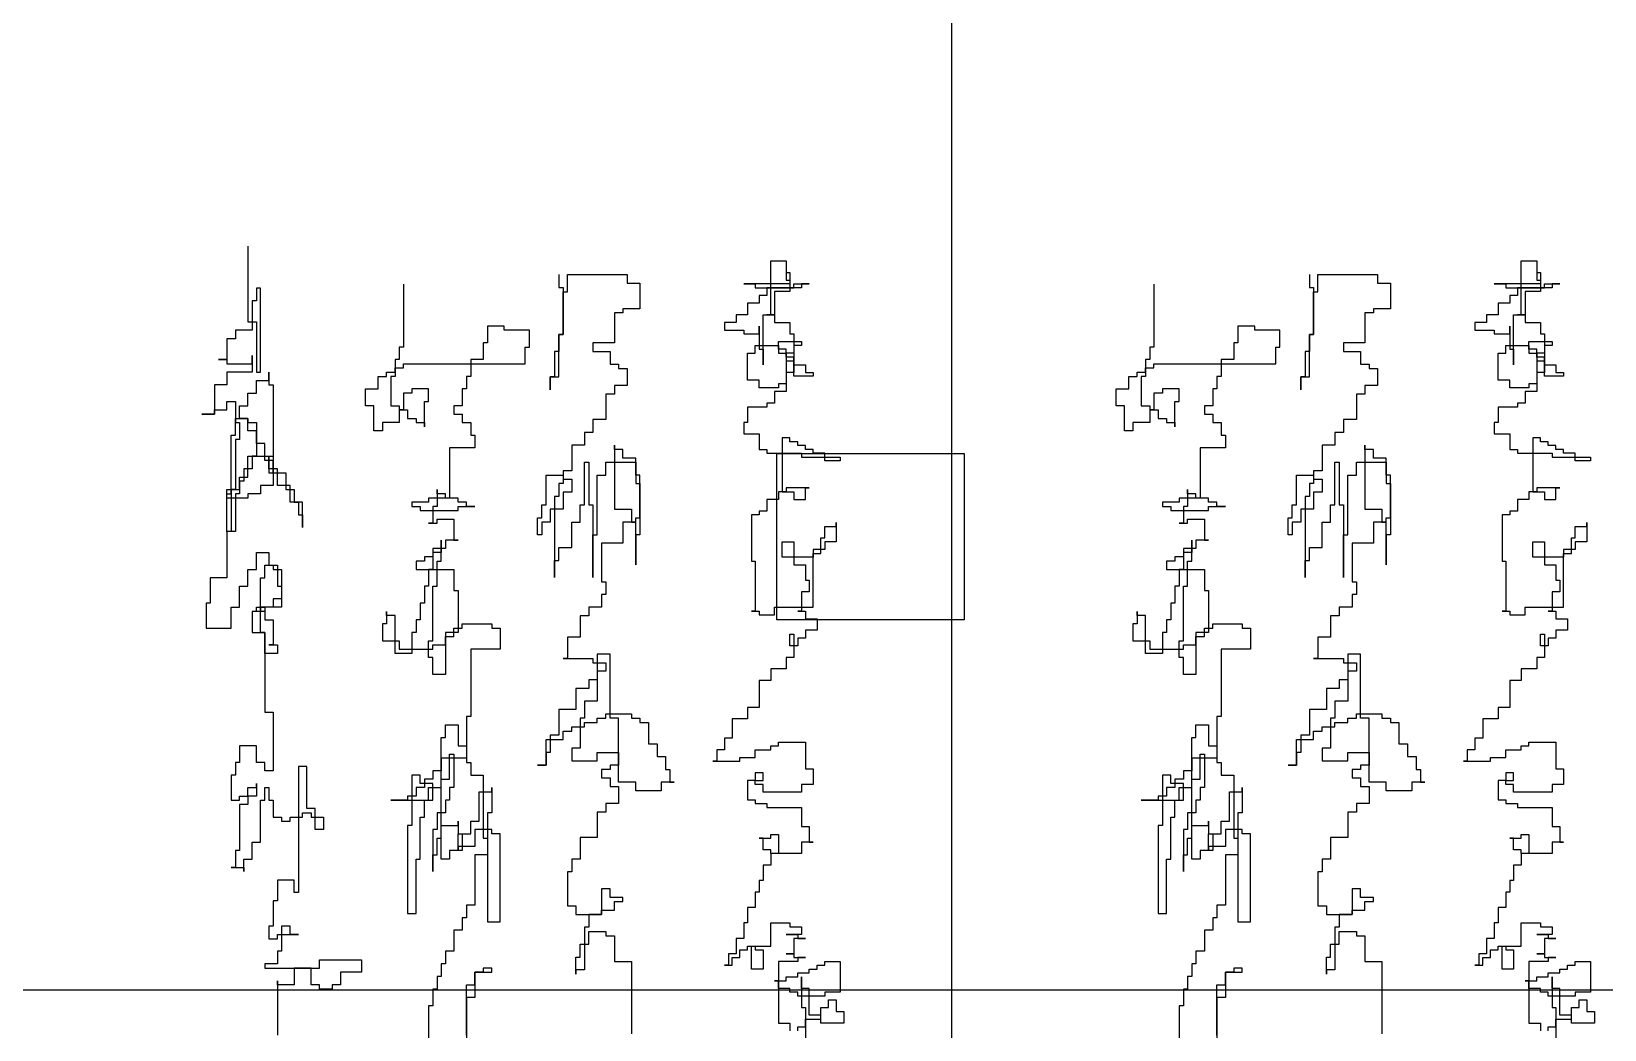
# Model space of a CAD drawing. Extents: x 225307 to 340959, y 27372 to 84205.
# Drawn here: x 312511 to 314152, y 74689 to 75731 of the extents above; entities that cross this region are included whole.
import ezdxf

# ---------------------------------------------------------------- set-up
doc = ezdxf.new("R2010")
doc.units = 0
doc.header["$MEASUREMENT"] = 0
doc.layers.get('0').update_dxf_attribs({"linetype": 'CONTINUOUS'})
doc.layers.add('3', color=7, linetype='CONTINUOUS')
doc.layers.add('PH', color=8, linetype='CONTINUOUS')

msp = doc.modelspace()

# ---------------------------------------------------------------- linework, layer by layer
at = {"color": 251}
for points in [[(312736.5, 75506.7), (312736.5, 75427.9), (312745.3, 75427.9), (312745.3, 75375.3), (312749.7, 75375.3), (312749.7, 75462.9), (312745.3, 75462.9), (312745.3, 75449.8), (312740.9, 75449.8), (312740.9, 75419.1), (312723.4, 75419.1), (312723.4, 75410.3), (312714.6, 75410.3), (312714.6, 75388.4), (312705.8, 75388.4), (312714.6, 75388.4), (312714.6, 75384.1), (312740.9, 75384.1), (312740.9, 75392.8), (312740.9, 75375.3), (312714.6, 75375.3), (312714.6, 75362.2), (312701.5, 75362.2), (312701.5, 75331.5), (312688.3, 75331.5), (312701.5, 75331.5), (312701.5, 75335.9), (312714.6, 75335.9), (312714.6, 75344.6), (312723.4, 75344.6), (312723.4, 75322.7), (312727.8, 75322.7), (312727.8, 75305.2), (312723.4, 75305.2), (312723.4, 75252.7), (312719, 75252.7), (312719, 75208.9), (312714.6, 75208.9), (312714.6, 75248.3), (312719, 75248.3), (312719, 75309.6), (312723.4, 75309.6), (312723.4, 75327.1), (312727.8, 75327.1), (312727.8, 75340.3), (312736.5, 75340.3), (312736.5, 75353.4), (312745.3, 75353.4), (312745.3, 75366.5), (312758.4, 75366.5), (312758.4, 75375.3), (312758.4, 75362.2), (312762.8, 75362.2), (312762.8, 75257), (312749.7, 75257), (312749.7, 75248.3), (312736.5, 75248.3), (312736.5, 75243.9), (312714.6, 75243.9), (312714.6, 75252.7), (312727.8, 75252.7), (312727.8, 75265.8), (312736.5, 75265.8), (312736.5, 75287.7), (312762.8, 75287.7), (312762.8, 75270.2), (312776, 75270.2), (312776, 75252.7), (312784.7, 75252.7), (312784.7, 75239.5), (312789.1, 75239.5), (312789.1, 75226.4), (312793.5, 75226.4), (312793.5, 75213.2), (312793.5, 75239.5), (312780.4, 75239.5), (312780.4, 75257), (312767.2, 75257), (312767.2, 75274.6), (312758.4, 75274.6), (312758.4, 75287.7), (312758.4, 75270.2), (312762.8, 75270.2), (312762.8, 75283.3), (312754.1, 75283.3), (312754.1, 75300.8), (312745.3, 75300.8), (312745.3, 75314), (312736.5, 75314), (312736.5, 75327.1), (312727.8, 75327.1), (312736.5, 75327.1), (312736.5, 75322.7), (312745.3, 75322.7), (312745.3, 75287.7), (312740.9, 75287.7), (312740.9, 75274.6), (312732.1, 75274.6), (312732.1, 75261.4), (312727.8, 75261.4), (312727.8, 75248.3), (312723.4, 75248.3), (312723.4, 75208.9), (312714.6, 75208.9), (312714.6, 75160.7), (312697.1, 75160.7), (312697.1, 75134.4), (312692.7, 75134.4), (312692.7, 75108.1), (312719, 75108.1), (312719, 75130), (312727.8, 75130), (312727.8, 75151.9), (312736.5, 75151.9), (312736.5, 75169.4), (312745.3, 75169.4), (312745.3, 75187), (312758.4, 75187), (312758.4, 75173.8), (312767.2, 75173.8), (312767.2, 75151.9), (312771.6, 75151.9), (312771.6, 75138.8), (312762.8, 75138.8), (312762.8, 75130), (312754.1, 75130), (312754.1, 75125.6), (312745.3, 75125.6), (312745.3, 75130), (312754.1, 75130), (312754.1, 75116.9), (312762.8, 75116.9), (312762.8, 75090.6), (312758.4, 75090.6), (312767.2, 75090.6), (312767.2, 75081.8), (312754.1, 75081.8), (312754.1, 75103.7), (312749.7, 75103.7), (312749.7, 75160.7), (312754.1, 75160.7), (312754.1, 75173.8), (312762.8, 75173.8), (312762.8, 75169.4), (312771.6, 75169.4), (312771.6, 75130), (312749.7, 75130), (312749.7, 75125.6), (312740.9, 75125.6), (312740.9, 75103.7), (312754.1, 75103.7), (312754.1, 75020.5), (312762.8, 75020.5), (312762.8, 74959.2), (312754.1, 74959.2), (312754.1, 74968), (312745.3, 74968), (312745.3, 74985.5), (312727.8, 74985.5), (312727.8, 74968), (312723.4, 74968), (312723.4, 74954.8), (312719, 74954.8), (312719, 74928.5), (312727.8, 74928.5), (312727.8, 74932.9), (312736.5, 74932.9), (312736.5, 74941.7), (312745.3, 74941.7), (312745.3, 74946.1), (312745.3, 74932.9), (312736.5, 74932.9), (312736.5, 74924.2), (312727.8, 74924.2), (312727.8, 74876), (312723.4, 74876), (312723.4, 74858.5), (312719, 74858.5), (312732.1, 74858.5), (312732.1, 74854.1), (312732.1, 74867.2), (312740.9, 74867.2), (312740.9, 74884.7), (312749.7, 74884.7), (312749.7, 74928.5), (312754.1, 74928.5), (312754.1, 74941.7), (312758.4, 74941.7), (312758.4, 74928.5), (312762.8, 74928.5), (312762.8, 74911), (312771.6, 74911), (312771.6, 74906.6), (312780.4, 74906.6), (312780.4, 74911), (312793.5, 74911), (312793.5, 74915.4), (312802.3, 74915.4), (312802.3, 74911), (312815.4, 74911), (312815.4, 74897.9), (312806.7, 74897.9), (312806.7, 74919.8), (312797.9, 74919.8), (312797.9, 74963.6), (312789.1, 74963.6), (312789.1, 74832.2), (312784.7, 74832.2), (312784.7, 74845.3), (312767.2, 74845.3), (312767.2, 74823.4), (312762.8, 74823.4), (312762.8, 74797.1), (312758.4, 74797.1), (312758.4, 74784), (312767.2, 74784), (312767.2, 74788.4), (312789.1, 74788.4), (312780.4, 74788.4), (312780.4, 74797.1), (312771.6, 74797.1), (312771.6, 74770.9), (312767.2, 74770.9), (312767.2, 74757.7), (312754.1, 74757.7), (312754.1, 74753.3), (312811, 74753.3), (312811, 74762.1), (312854.9, 74762.1), (312854.9, 74749), (312833, 74749), (312833, 74735.8), (312824.2, 74735.8), (312824.2, 74731.4), (312811, 74731.4), (312811, 74735.8), (312802.3, 74735.8), (312802.3, 74753.3), (312784.7, 74753.3), (312784.7, 74735.8), (312767.2, 74735.8), (312767.2, 74740.2), (312767.2, 74683.3)], [(313298.1, 75491.6), (313298.1, 75479.5), (313302.1, 75479.5), (313302.1, 75467.5), (313253.9, 75467.5), (313265.9, 75467.5), (313265.9, 75463.5), (313306.1, 75463.5), (313306.1, 75467.5), (313322.2, 75467.5), (313314.2, 75467.5), (313314.2, 75463.5), (313278, 75463.5), (313278, 75455.4), (313269.9, 75455.4), (313269.9, 75447.4), (313257.9, 75447.4), (313257.9, 75435.3), (313245.8, 75435.3), (313245.8, 75427.3), (313233.8, 75427.3), (313233.8, 75419.3), (313253.9, 75419.3), (313253.9, 75415.2), (313269.9, 75415.2), (313269.9, 75423.3), (313269.9, 75399.2), (313274, 75399.2), (313274, 75383.1), (313274, 75435.3), (313282, 75435.3), (313282, 75491.6), (313298.1, 75491.6), (313298.1, 75471.5), (313302.1, 75471.5), (313302.1, 75459.4), (313286, 75459.4), (313286, 75435.3), (313278, 75435.3), (313286, 75435.3), (313286, 75427.3), (313302.1, 75427.3), (313302.1, 75415.2), (313306.1, 75415.2), (313306.1, 75375.1), (313298.1, 75375.1), (313298.1, 75363), (313290.1, 75363), (313290.1, 75359), (313269.9, 75359), (313269.9, 75367), (313257.9, 75367), (313257.9, 75395.2), (313265.9, 75395.2), (313265.9, 75403.2), (313290.1, 75403.2), (313290.1, 75395.2), (313298.1, 75395.2), (313298.1, 75387.1), (313306.1, 75387.1), (313306.1, 75383.1), (313318.2, 75383.1), (313318.2, 75375.1), (313326.2, 75375.1), (313326.2, 75371.1), (313306.1, 75371.1), (313306.1, 75391.1), (313298.1, 75391.1), (313298.1, 75399.2), (313290.1, 75399.2), (313290.1, 75407.2), (313314.2, 75407.2), (313314.2, 75403.2), (313306.1, 75403.2), (313306.1, 75395.2), (313298.1, 75395.2), (313298.1, 75355), (313286, 75355), (313286, 75342.9), (313278, 75342.9), (313278, 75338.9), (313257.9, 75338.9), (313257.9, 75322.8), (313253.9, 75322.8), (313253.9, 75310.8), (313269.9, 75310.8), (313269.9, 75294.7), (313278, 75294.7), (313278, 75290.7), (313314.2, 75290.7), (313314.2, 75286.7), (313354.4, 75286.7), (313354.4, 75282.7), (313338.3, 75282.7), (313338.3, 75290.7), (313326.2, 75290.7), (313326.2, 75294.7), (313318.2, 75294.7), (313318.2, 75298.7), (313310.2, 75298.7), (313310.2, 75302.7), (313302.1, 75302.7), (313302.1, 75306.8), (313294.1, 75306.8), (313294.1, 75250.5), (313306.1, 75250.5), (313306.1, 75242.5), (313318.2, 75242.5), (313318.2, 75254.5), (313322.2, 75254.5), (313298.1, 75254.5), (313298.1, 75250.5), (313290.1, 75250.5), (313290.1, 75242.5), (313278, 75242.5), (313278, 75230.4), (313269.9, 75230.4), (313269.9, 75226.4), (313261.9, 75226.4), (313261.9, 75178.2), (313265.9, 75178.2), (313265.9, 75126), (313261.9, 75126), (313269.9, 75126), (313269.9, 75121.9), (313286, 75121.9), (313286, 75130), (313326.2, 75130), (313326.2, 75186.2), (313334.3, 75186.2), (313334.3, 75202.3), (313338.3, 75202.3), (313338.3, 75214.4), (313350.4, 75214.4), (313350.4, 75218.4), (313350.4, 75198.3), (313338.3, 75198.3), (313338.3, 75190.2), (313326.2, 75190.2), (313326.2, 75182.2), (313294.1, 75182.2), (313294.1, 75198.3), (313306.1, 75198.3), (313306.1, 75174.2), (313318.2, 75174.2), (313318.2, 75158.1), (313322.2, 75158.1), (313322.2, 75146), (313314.2, 75146), (313314.2, 75126), (313310.2, 75126), (313318.2, 75126), (313318.2, 75117.9), (313330.3, 75117.9), (313330.3, 75105.9), (313318.2, 75105.9), (313318.2, 75097.8), (313310.2, 75097.8), (313310.2, 75089.8), (313302.1, 75089.8), (313302.1, 75101.8), (313306.1, 75101.8), (313306.1, 75077.7), (313298.1, 75077.7), (313298.1, 75065.7), (313282, 75065.7), (313282, 75053.6), (313269.9, 75053.6), (313269.9, 75025.5), (313257.9, 75025.5), (313257.9, 75013.5), (313241.8, 75013.5), (313241.8, 74993.4), (313233.8, 74993.4), (313233.8, 74981.3), (313225.7, 74981.3), (313225.7, 74969.3), (313221.7, 74969.3), (313249.8, 74969.3), (313249.8, 74973.3), (313265.9, 74973.3), (313265.9, 74981.3), (313282, 74981.3), (313282, 74985.3), (313290.1, 74985.3), (313290.1, 74989.3), (313318.2, 74989.3), (313318.2, 74961.2), (313326.2, 74961.2), (313326.2, 74945.1), (313314.2, 74945.1), (313314.2, 74937.1), (313274, 74937.1), (313274, 74945.1), (313265.9, 74945.1), (313265.9, 74949.2), (313274, 74949.2), (313274, 74957.2), (313265.9, 74957.2), (313265.9, 74949.2), (313257.9, 74949.2), (313257.9, 74929.1), (313265.9, 74929.1), (313265.9, 74925.1), (313278, 74925.1), (313278, 74921), (313314.2, 74921), (313314.2, 74901), (313322.2, 74901), (313322.2, 74884.9), (313326.2, 74884.9), (313314.2, 74884.9), (313314.2, 74872.8), (313282, 74872.8), (313282, 74876.8), (313274, 74876.8), (313274, 74888.9), (313269.9, 74888.9), (313282, 74888.9), (313282, 74892.9), (313290.1, 74892.9), (313290.1, 74872.8), (313282, 74872.8), (313282, 74860.8), (313274, 74860.8), (313274, 74844.7), (313269.9, 74844.7), (313269.9, 74832.6), (313265.9, 74832.6), (313265.9, 74816.6), (313257.9, 74816.6), (313257.9, 74800.5), (313253.9, 74800.5), (313253.9, 74784.4), (313245.8, 74784.4), (313245.8, 74768.4), (313237.8, 74768.4), (313237.8, 74756.3), (313233.8, 74756.3), (313241.8, 74756.3), (313241.8, 74764.3), (313249.8, 74764.3), (313249.8, 74772.4), (313257.9, 74772.4), (313257.9, 74776.4), (313265.9, 74776.4), (313265.9, 74772.4), (313274, 74772.4), (313274, 74752.3), (313261.9, 74752.3), (313261.9, 74776.4), (313282, 74776.4), (313282, 74800.5), (313302.1, 74800.5), (313302.1, 74796.5), (313314.2, 74796.5), (313314.2, 74788.4), (313298.1, 74788.4), (313310.2, 74788.4), (313310.2, 74784.4), (313318.2, 74784.4), (313306.1, 74784.4), (313306.1, 74768.4), (313298.1, 74768.4), (313306.1, 74768.4), (313306.1, 74764.3), (313318.2, 74764.3), (313310.2, 74764.3), (313310.2, 74760.3), (313290.1, 74760.3), (313290.1, 74740.2), (313286, 74740.2), (313298.1, 74740.2), (313298.1, 74744.3), (313310.2, 74744.3), (313310.2, 74748.3), (313322.2, 74748.3), (313322.2, 74752.3), (313330.3, 74752.3), (313330.3, 74756.3), (313338.3, 74756.3), (313338.3, 74760.3), (313354.4, 74760.3), (313354.4, 74728.2), (313338.3, 74728.2), (313338.3, 74724.2), (313310.2, 74724.2), (313310.2, 74728.2), (313302.1, 74728.2), (313302.1, 74732.2), (313290.1, 74732.2), (313290.1, 74740.2), (313290.1, 74696), (313302.1, 74696), (313302.1, 74688)], [(314081.3, 75491.6), (314081.3, 75479.5), (314085.3, 75479.5), (314085.3, 75467.5), (314037, 75467.5), (314049.1, 75467.5), (314049.1, 75463.5), (314089.3, 75463.5), (314089.3, 75467.5), (314105.4, 75467.5), (314097.3, 75467.5), (314097.3, 75463.5), (314061.2, 75463.5), (314061.2, 75455.4), (314053.1, 75455.4), (314053.1, 75447.4), (314041, 75447.4), (314041, 75435.3), (314029, 75435.3), (314029, 75427.3), (314016.9, 75427.3), (314016.9, 75419.3), (314037, 75419.3), (314037, 75415.2), (314053.1, 75415.2), (314053.1, 75423.3), (314053.1, 75399.2), (314057.1, 75399.2), (314057.1, 75383.1), (314057.1, 75435.3), (314065.2, 75435.3), (314065.2, 75491.6), (314081.3, 75491.6), (314081.3, 75471.5), (314085.3, 75471.5), (314085.3, 75459.4), (314069.2, 75459.4), (314069.2, 75435.3), (314061.2, 75435.3), (314069.2, 75435.3), (314069.2, 75427.3), (314085.3, 75427.3), (314085.3, 75415.2), (314089.3, 75415.2), (314089.3, 75375.1), (314081.3, 75375.1), (314081.3, 75363), (314073.2, 75363), (314073.2, 75359), (314053.1, 75359), (314053.1, 75367), (314041, 75367), (314041, 75395.2), (314049.1, 75395.2), (314049.1, 75403.2), (314073.2, 75403.2), (314073.2, 75395.2), (314081.3, 75395.2), (314081.3, 75387.1), (314089.3, 75387.1), (314089.3, 75383.1), (314101.4, 75383.1), (314101.4, 75375.1), (314109.4, 75375.1), (314109.4, 75371.1), (314089.3, 75371.1), (314089.3, 75391.1), (314081.3, 75391.1), (314081.3, 75399.2), (314073.2, 75399.2), (314073.2, 75407.2), (314097.3, 75407.2), (314097.3, 75403.2), (314089.3, 75403.2), (314089.3, 75395.2), (314081.3, 75395.2), (314081.3, 75355), (314069.2, 75355), (314069.2, 75342.9), (314061.2, 75342.9), (314061.2, 75338.9), (314041, 75338.9), (314041, 75322.8), (314037, 75322.8), (314037, 75310.8), (314053.1, 75310.8), (314053.1, 75294.7), (314061.2, 75294.7), (314061.2, 75290.7), (314097.3, 75290.7), (314097.3, 75286.7), (314137.6, 75286.7), (314137.6, 75282.7), (314121.5, 75282.7), (314121.5, 75290.7), (314109.4, 75290.7), (314109.4, 75294.7), (314101.4, 75294.7), (314101.4, 75298.7), (314093.3, 75298.7), (314093.3, 75302.7), (314085.3, 75302.7), (314085.3, 75306.8), (314077.2, 75306.8), (314077.2, 75250.5), (314089.3, 75250.5), (314089.3, 75242.5), (314101.4, 75242.5), (314101.4, 75254.5), (314105.4, 75254.5), (314081.3, 75254.5), (314081.3, 75250.5), (314073.2, 75250.5), (314073.2, 75242.5), (314061.2, 75242.5), (314061.2, 75230.4), (314053.1, 75230.4), (314053.1, 75226.4), (314045.1, 75226.4), (314045.1, 75178.2), (314049.1, 75178.2), (314049.1, 75126), (314045.1, 75126), (314053.1, 75126), (314053.1, 75121.9), (314069.2, 75121.9), (314069.2, 75130), (314109.4, 75130), (314109.4, 75186.2), (314117.5, 75186.2), (314117.5, 75202.3), (314121.5, 75202.3), (314121.5, 75214.4), (314133.5, 75214.4), (314133.5, 75218.4), (314133.5, 75198.3), (314121.5, 75198.3), (314121.5, 75190.2), (314109.4, 75190.2), (314109.4, 75182.2), (314077.2, 75182.2), (314077.2, 75198.3), (314089.3, 75198.3), (314089.3, 75174.2), (314101.4, 75174.2), (314101.4, 75158.1), (314105.4, 75158.1), (314105.4, 75146), (314097.3, 75146), (314097.3, 75126), (314093.3, 75126), (314101.4, 75126), (314101.4, 75117.9), (314113.4, 75117.9), (314113.4, 75105.9), (314101.4, 75105.9), (314101.4, 75097.8), (314093.3, 75097.8), (314093.3, 75089.8), (314085.3, 75089.8), (314085.3, 75101.8), (314089.3, 75101.8), (314089.3, 75077.7), (314081.3, 75077.7), (314081.3, 75065.7), (314065.2, 75065.7), (314065.2, 75053.6), (314053.1, 75053.6), (314053.1, 75025.5), (314041, 75025.5), (314041, 75013.5), (314025, 75013.5), (314025, 74993.4), (314016.9, 74993.4), (314016.9, 74981.3), (314008.9, 74981.3), (314008.9, 74969.3), (314004.9, 74969.3), (314033, 74969.3), (314033, 74973.3), (314049.1, 74973.3), (314049.1, 74981.3), (314065.2, 74981.3), (314065.2, 74985.3), (314073.2, 74985.3), (314073.2, 74989.3), (314101.4, 74989.3), (314101.4, 74961.2), (314109.4, 74961.2), (314109.4, 74945.1), (314097.3, 74945.1), (314097.3, 74937.1), (314057.1, 74937.1), (314057.1, 74945.1), (314049.1, 74945.1), (314049.1, 74949.2), (314057.1, 74949.2), (314057.1, 74957.2), (314049.1, 74957.2), (314049.1, 74949.2), (314041, 74949.2), (314041, 74929.1), (314049.1, 74929.1), (314049.1, 74925.1), (314061.2, 74925.1), (314061.2, 74921), (314097.3, 74921), (314097.3, 74901), (314105.4, 74901), (314105.4, 74884.9), (314109.4, 74884.9), (314097.3, 74884.9), (314097.3, 74872.8), (314065.2, 74872.8), (314065.2, 74876.8), (314057.1, 74876.8), (314057.1, 74888.9), (314053.1, 74888.9), (314065.2, 74888.9), (314065.2, 74892.9), (314073.2, 74892.9), (314073.2, 74872.8), (314065.2, 74872.8), (314065.2, 74860.8), (314057.1, 74860.8), (314057.1, 74844.7), (314053.1, 74844.7), (314053.1, 74832.6), (314049.1, 74832.6), (314049.1, 74816.6), (314041, 74816.6), (314041, 74800.5), (314037, 74800.5), (314037, 74784.4), (314029, 74784.4), (314029, 74768.4), (314020.9, 74768.4), (314020.9, 74756.3), (314016.9, 74756.3), (314025, 74756.3), (314025, 74764.3), (314033, 74764.3), (314033, 74772.4), (314041, 74772.4), (314041, 74776.4), (314049.1, 74776.4), (314049.1, 74772.4), (314057.1, 74772.4), (314057.1, 74752.3), (314045.1, 74752.3), (314045.1, 74776.4), (314065.2, 74776.4), (314065.2, 74800.5), (314085.3, 74800.5), (314085.3, 74796.5), (314097.3, 74796.5), (314097.3, 74788.4), (314081.3, 74788.4), (314093.3, 74788.4), (314093.3, 74784.4), (314101.4, 74784.4), (314089.3, 74784.4), (314089.3, 74768.4), (314081.3, 74768.4), (314089.3, 74768.4), (314089.3, 74764.3), (314101.4, 74764.3), (314093.3, 74764.3), (314093.3, 74760.3), (314073.2, 74760.3), (314073.2, 74740.2), (314069.2, 74740.2), (314081.3, 74740.2), (314081.3, 74744.3), (314093.3, 74744.3), (314093.3, 74748.3), (314105.4, 74748.3), (314105.4, 74752.3), (314113.4, 74752.3), (314113.4, 74756.3), (314121.5, 74756.3), (314121.5, 74760.3), (314137.6, 74760.3), (314137.6, 74728.2), (314121.5, 74728.2), (314121.5, 74724.2), (314093.3, 74724.2), (314093.3, 74728.2), (314085.3, 74728.2), (314085.3, 74732.2), (314073.2, 74732.2), (314073.2, 74740.2), (314073.2, 74696), (314085.3, 74696), (314085.3, 74688)], [(312898.7, 75467.3), (312898.7, 75401.6), (312894.3, 75401.6), (312894.3, 75388.4), (312890, 75388.4), (312890, 75370.9), (312885.6, 75370.9), (312885.6, 75340.3), (312894.3, 75340.3), (312894.3, 75335.9), (312903.1, 75335.9), (312903.1, 75327.1), (312911.9, 75327.1), (312911.9, 75322.7), (312920.6, 75322.7), (312920.6, 75318.4), (312920.6, 75344.6), (312925, 75344.6), (312925, 75357.8), (312907.5, 75357.8), (312907.5, 75353.4), (312898.7, 75353.4), (312898.7, 75335.9), (312894.3, 75335.9), (312894.3, 75322.7), (312876.8, 75322.7), (312876.8, 75314), (312868, 75314), (312868, 75340.3), (312859.3, 75340.3), (312859.3, 75357.8), (312872.4, 75357.8), (312872.4, 75370.9), (312881.2, 75370.9), (312881.2, 75375.3), (312890, 75375.3), (312890, 75379.7), (312898.7, 75379.7), (312898.7, 75384.1), (313025.9, 75384.1), (313025.9, 75401.6), (313030.2, 75401.6), (313030.2, 75419.1), (313003.9, 75419.1), (313003.9, 75423.5), (312986.4, 75423.5), (312986.4, 75406), (312982, 75406), (312982, 75388.4), (312968.9, 75388.4), (312968.9, 75370.9), (312964.5, 75370.9), (312964.5, 75357.8), (312960.1, 75357.8), (312960.1, 75340.3), (312951.3, 75340.3), (312951.3, 75331.5), (312960.1, 75331.5), (312960.1, 75322.7), (312968.9, 75322.7), (312968.9, 75309.6), (312973.2, 75309.6), (312973.2, 75296.5), (312946.9, 75296.5), (312946.9, 75243.9), (312925, 75243.9), (312925, 75239.5), (312907.5, 75239.5), (312907.5, 75235.1), (312916.3, 75235.1), (312916.3, 75230.8), (312955.7, 75230.8), (312955.7, 75235.1), (312973.2, 75235.1), (312964.5, 75235.1), (312964.5, 75239.5), (312955.7, 75239.5), (312955.7, 75243.9), (312942.6, 75243.9), (312942.6, 75248.3), (312933.8, 75248.3), (312933.8, 75252.7), (312933.8, 75235.1), (312929.4, 75235.1), (312929.4, 75217.6), (312925, 75217.6), (312933.8, 75217.6), (312933.8, 75222), (312951.3, 75222), (312951.3, 75200.1), (312955.7, 75200.1), (312942.6, 75200.1), (312942.6, 75191.3), (312929.4, 75191.3), (312929.4, 75182.6), (312920.6, 75182.6), (312920.6, 75178.2), (312911.9, 75178.2), (312911.9, 75169.4), (312951.3, 75169.4), (312951.3, 75147.5), (312955.7, 75147.5), (312955.7, 75103.7), (312942.6, 75103.7), (312942.6, 75059.9), (312929.4, 75059.9), (312929.4, 75077.5), (312925, 75077.5), (312925, 75095), (312929.4, 75095), (312929.4, 75151.9), (312933.8, 75151.9), (312933.8, 75178.2), (312938.2, 75178.2), (312938.2, 75200.1), (312938.2, 75187), (312929.4, 75187), (312929.4, 75169.4), (312925, 75169.4), (312925, 75151.9), (312920.6, 75151.9), (312920.6, 75134.4), (312916.3, 75134.4), (312916.3, 75116.9), (312911.9, 75116.9), (312911.9, 75103.7), (312907.5, 75103.7), (312907.5, 75081.8), (312890, 75081.8), (312890, 75121.3), (312881.2, 75121.3), (312881.2, 75125.6), (312881.2, 75112.5), (312876.8, 75112.5), (312876.8, 75095), (312894.3, 75095), (312894.3, 75086.2), (312929.4, 75086.2), (312929.4, 75090.6), (312942.6, 75090.6), (312942.6, 75099.4), (312951.3, 75099.4), (312951.3, 75108.1), (312960.1, 75108.1), (312960.1, 75112.5), (312990.8, 75112.5), (312990.8, 75108.1), (312999.6, 75108.1), (312999.6, 75086.2), (312968.9, 75086.2), (312968.9, 75016.1), (312964.5, 75016.1), (312964.5, 74972.3), (312938.2, 74972.3), (312938.2, 74959.2), (312929.4, 74959.2), (312929.4, 74950.4), (312920.6, 74950.4), (312920.6, 74941.7), (312911.9, 74941.7), (312911.9, 74932.9), (312903.1, 74932.9), (312903.1, 74928.5), (312885.6, 74928.5), (312929.4, 74928.5), (312929.4, 74946.1), (312916.3, 74946.1), (312916.3, 74954.8), (312907.5, 74954.8), (312907.5, 74902.3), (312903.1, 74902.3), (312903.1, 74810.3), (312911.9, 74810.3), (312911.9, 74867.2), (312916.3, 74867.2), (312916.3, 74911), (312920.6, 74911), (312920.6, 74928.5), (312925, 74928.5), (312925, 74941.7), (312938.2, 74941.7), (312938.2, 74950.4), (312946.9, 74950.4), (312946.9, 74976.7), (312951.3, 74976.7), (312951.3, 74941.7), (312946.9, 74941.7), (312946.9, 74928.5), (312942.6, 74928.5), (312942.6, 74915.4), (312933.8, 74915.4), (312933.8, 74897.9), (312929.4, 74897.9), (312929.4, 74854.1), (312929.4, 74871.6), (312933.8, 74871.6), (312933.8, 74889.1), (312938.2, 74889.1), (312938.2, 74902.3), (312955.7, 74902.3), (312955.7, 74906.6), (312955.7, 74893.5), (312960.1, 74893.5), (312960.1, 74876), (312946.9, 74876), (312946.9, 74867.2), (312938.2, 74867.2), (312938.2, 74994.2), (312942.6, 74994.2), (312942.6, 75007.4), (312955.7, 75007.4), (312955.7, 74985.5), (312964.5, 74985.5), (312964.5, 74968), (312968.9, 74968), (312968.9, 74954.8), (312982, 74954.8), (312982, 74889.1), (312986.4, 74889.1), (312986.4, 74801.5), (312999.6, 74801.5), (312999.6, 74893.5), (312990.8, 74893.5), (312990.8, 74897.9), (312973.2, 74897.9), (312973.2, 74880.4), (312955.7, 74880.4), (312955.7, 74876), (312955.7, 74893.5), (312968.9, 74893.5), (312968.9, 74906.6), (312977.6, 74906.6), (312977.6, 74937.3), (312990.8, 74937.3), (312990.8, 74941.7), (312990.8, 74915.4), (312986.4, 74915.4), (312986.4, 74871.6), (312973.2, 74871.6), (312973.2, 74819), (312964.5, 74819), (312964.5, 74805.9), (312960.1, 74805.9), (312960.1, 74792.8), (312951.3, 74792.8), (312951.3, 74770.9), (312942.6, 74770.9), (312942.6, 74757.7), (312938.2, 74757.7), (312938.2, 74744.6), (312933.8, 74744.6), (312933.8, 74731.4), (312929.4, 74731.4), (312929.4, 74713.9), (312925, 74713.9), (312925, 74661.4)], [(313060.9, 75477.1), (313060.9, 75463.8), (313065.3, 75463.8), (313065.3, 75414.8), (313060.9, 75414.8), (313060.9, 75397), (313056.4, 75397), (313056.4, 75370.3), (313052, 75370.3), (313052, 75356.9), (313052, 75370.3), (313060.9, 75370.3), (313060.9, 75414.8), (313065.3, 75414.8), (313065.3, 75459.3), (313069.8, 75459.3), (313069.8, 75477.1), (313132.2, 75477.1), (313132.2, 75468.2), (313145.5, 75468.2), (313145.5, 75441.5), (313127.7, 75441.5), (313127.7, 75437.1), (313118.8, 75437.1), (313118.8, 75405.9), (313096.5, 75405.9), (313096.5, 75397), (313114.4, 75397), (313114.4, 75383.7), (313123.3, 75383.7), (313123.3, 75379.2), (313132.2, 75379.2), (313132.2, 75361.4), (313118.8, 75361.4), (313118.8, 75352.5), (313109.9, 75352.5), (313109.9, 75325.8), (313096.5, 75325.8), (313096.5, 75312.4), (313087.6, 75312.4), (313087.6, 75299.1), (313074.3, 75299.1), (313074.3, 75272.4), (313065.3, 75272.4), (313065.3, 75259), (313060.9, 75259), (313060.9, 75245.6), (313056.4, 75245.6), (313056.4, 75232.3), (313052, 75232.3), (313052, 75218.9), (313043.1, 75218.9), (313043.1, 75205.6), (313038.6, 75205.6), (313038.6, 75223.4), (313043.1, 75223.4), (313043.1, 75236.7), (313047.5, 75236.7), (313047.5, 75267.9), (313065.3, 75267.9), (313065.3, 75263.5), (313074.3, 75263.5), (313074.3, 75250.1), (313065.3, 75250.1), (313065.3, 75232.3), (313056.4, 75232.3), (313056.4, 75161.1), (313056.4, 75178.9), (313060.9, 75178.9), (313060.9, 75192.2), (313074.3, 75192.2), (313074.3, 75218.9), (313083.2, 75218.9), (313083.2, 75236.7), (313087.6, 75236.7), (313087.6, 75281.3), (313092.1, 75281.3), (313092.1, 75236.7), (313096.5, 75236.7), (313096.5, 75161.1), (313096.5, 75205.6), (313101, 75205.6), (313101, 75267.9), (313109.9, 75267.9), (313109.9, 75281.3), (313141.1, 75281.3), (313141.1, 75259), (313145.5, 75259), (313145.5, 75205.6), (313141.1, 75205.6), (313141.1, 75174.4), (313141.1, 75223.4), (313145.5, 75223.4), (313145.5, 75267.9), (313141.1, 75267.9), (313141.1, 75285.7), (313127.7, 75285.7), (313127.7, 75294.6), (313118.8, 75294.6), (313118.8, 75299.1), (313118.8, 75232.3), (313136.6, 75232.3), (313136.6, 75218.9), (313141.1, 75218.9), (313127.7, 75218.9), (313127.7, 75196.7), (313105.4, 75196.7), (313105.4, 75156.6), (313109.9, 75156.6), (313109.9, 75143.3), (313105.4, 75143.3), (313105.4, 75129.9), (313092.1, 75129.9), (313092.1, 75121), (313083.2, 75121), (313083.2, 75098.7), (313069.8, 75098.7), (313069.8, 75076.5), (313065.3, 75076.5), (313096.5, 75076.5), (313096.5, 75072), (313109.9, 75072), (313109.9, 75063.1), (313101, 75063.1), (313101, 75054.2), (313092.1, 75054.2), (313092.1, 75045.3), (313078.7, 75045.3), (313078.7, 75023.1), (313060.9, 75023.1), (313060.9, 74996.3), (313052, 74996.3), (313052, 74978.5), (313047.5, 74978.5), (313047.5, 74965.2), (313038.6, 74965.2), (313047.5, 74965.2), (313047.5, 74991.9), (313065.3, 74991.9), (313065.3, 75000.8), (313074.3, 75000.8), (313074.3, 75005.3), (313087.6, 75005.3), (313087.6, 75009.7), (313101, 75009.7), (313101, 75014.2), (313109.9, 75014.2), (313109.9, 75018.6), (313136.6, 75018.6), (313136.6, 75014.2), (313145.5, 75014.2), (313145.5, 75009.7), (313154.5, 75009.7), (313154.5, 74987.4), (313163.4, 74987.4), (313163.4, 74974.1), (313172.3, 74974.1), (313172.3, 74960.7), (313176.7, 74960.7), (313176.7, 74947.4), (313181.2, 74947.4), (313167.8, 74947.4), (313167.8, 74938.5), (313141.1, 74938.5), (313141.1, 74947.4), (313123.3, 74947.4), (313123.3, 75014.2), (313114.4, 75014.2), (313114.4, 75080.9), (313101, 75080.9), (313101, 75032), (313087.6, 75032), (313087.6, 75014.2), (313083.2, 75014.2), (313083.2, 74983), (313074.3, 74983), (313074.3, 74969.6), (313101, 74969.6), (313101, 74978.5), (313123.3, 74978.5), (313123.3, 74965.2), (313114.4, 74965.2), (313114.4, 74960.7), (313105.4, 74960.7), (313105.4, 74951.8), (313114.4, 74951.8), (313114.4, 74942.9), (313123.3, 74942.9), (313123.3, 74925.1), (313109.9, 74925.1), (313109.9, 74916.2), (313101, 74916.2), (313101, 74889.5), (313083.2, 74889.5), (313083.2, 74867.2), (313074.3, 74867.2), (313074.3, 74853.9), (313069.8, 74853.9), (313069.8, 74818.3), (313078.7, 74818.3), (313078.7, 74809.4), (313105.4, 74809.4), (313105.4, 74813.8), (313118.8, 74813.8), (313118.8, 74822.7), (313127.7, 74822.7), (313127.7, 74827.2), (313114.4, 74827.2), (313114.4, 74836.1), (313105.4, 74836.1), (313105.4, 74809.4), (313092.1, 74809.4), (313092.1, 74796), (313087.6, 74796), (313087.6, 74751.5), (313078.7, 74751.5), (313078.7, 74747), (313078.7, 74764.9), (313083.2, 74764.9), (313083.2, 74778.2), (313092.1, 74778.2), (313092.1, 74791.6), (313109.9, 74791.6), (313109.9, 74787.1), (313118.8, 74787.1), (313118.8, 74760.4), (313136.6, 74760.4), (313136.6, 74684.7)], [(313681.9, 75467.3), (313681.9, 75401.6), (313677.5, 75401.6), (313677.5, 75388.4), (313673.1, 75388.4), (313673.1, 75370.9), (313668.7, 75370.9), (313668.7, 75340.3), (313677.5, 75340.3), (313677.5, 75335.9), (313686.3, 75335.9), (313686.3, 75327.1), (313695, 75327.1), (313695, 75322.7), (313703.8, 75322.7), (313703.8, 75318.4), (313703.8, 75344.6), (313708.2, 75344.6), (313708.2, 75357.8), (313690.7, 75357.8), (313690.7, 75353.4), (313681.9, 75353.4), (313681.9, 75335.9), (313677.5, 75335.9), (313677.5, 75322.7), (313660, 75322.7), (313660, 75314), (313651.2, 75314), (313651.2, 75340.3), (313642.4, 75340.3), (313642.4, 75357.8), (313655.6, 75357.8), (313655.6, 75370.9), (313664.4, 75370.9), (313664.4, 75375.3), (313673.1, 75375.3), (313673.1, 75379.7), (313681.9, 75379.7), (313681.9, 75384.1), (313809, 75384.1), (313809, 75401.6), (313813.4, 75401.6), (313813.4, 75419.1), (313787.1, 75419.1), (313787.1, 75423.5), (313769.6, 75423.5), (313769.6, 75406), (313765.2, 75406), (313765.2, 75388.4), (313752, 75388.4), (313752, 75370.9), (313747.6, 75370.9), (313747.6, 75357.8), (313743.3, 75357.8), (313743.3, 75340.3), (313734.5, 75340.3), (313734.5, 75331.5), (313743.3, 75331.5), (313743.3, 75322.7), (313752, 75322.7), (313752, 75309.6), (313756.4, 75309.6), (313756.4, 75296.5), (313730.1, 75296.5), (313730.1, 75243.9), (313708.2, 75243.9), (313708.2, 75239.5), (313690.7, 75239.5), (313690.7, 75235.1), (313699.4, 75235.1), (313699.4, 75230.8), (313738.9, 75230.8), (313738.9, 75235.1), (313756.4, 75235.1), (313747.6, 75235.1), (313747.6, 75239.5), (313738.9, 75239.5), (313738.9, 75243.9), (313725.7, 75243.9), (313725.7, 75248.3), (313717, 75248.3), (313717, 75252.7), (313717, 75235.1), (313712.6, 75235.1), (313712.6, 75217.6), (313708.2, 75217.6), (313717, 75217.6), (313717, 75222), (313734.5, 75222), (313734.5, 75200.1), (313738.9, 75200.1), (313725.7, 75200.1), (313725.7, 75191.3), (313712.6, 75191.3), (313712.6, 75182.6), (313703.8, 75182.6), (313703.8, 75178.2), (313695, 75178.2), (313695, 75169.4), (313734.5, 75169.4), (313734.5, 75147.5), (313738.9, 75147.5), (313738.9, 75103.7), (313725.7, 75103.7), (313725.7, 75059.9), (313712.6, 75059.9), (313712.6, 75077.5), (313708.2, 75077.5), (313708.2, 75095), (313712.6, 75095), (313712.6, 75151.9), (313717, 75151.9), (313717, 75178.2), (313721.3, 75178.2), (313721.3, 75200.1), (313721.3, 75187), (313712.6, 75187), (313712.6, 75169.4), (313708.2, 75169.4), (313708.2, 75151.9), (313703.8, 75151.9), (313703.8, 75134.4), (313699.4, 75134.4), (313699.4, 75116.9), (313695, 75116.9), (313695, 75103.7), (313690.7, 75103.7), (313690.7, 75081.8), (313673.1, 75081.8), (313673.1, 75121.3), (313664.4, 75121.3), (313664.4, 75125.6), (313664.4, 75112.5), (313660, 75112.5), (313660, 75095), (313677.5, 75095), (313677.5, 75086.2), (313712.6, 75086.2), (313712.6, 75090.6), (313725.7, 75090.6), (313725.7, 75099.4), (313734.5, 75099.4), (313734.5, 75108.1), (313743.3, 75108.1), (313743.3, 75112.5), (313773.9, 75112.5), (313773.9, 75108.1), (313782.7, 75108.1), (313782.7, 75086.2), (313752, 75086.2), (313752, 75016.1), (313747.6, 75016.1), (313747.6, 74972.3), (313721.3, 74972.3), (313721.3, 74959.2), (313712.6, 74959.2), (313712.6, 74950.4), (313703.8, 74950.4), (313703.8, 74941.7), (313695, 74941.7), (313695, 74932.9), (313686.3, 74932.9), (313686.3, 74928.5), (313668.7, 74928.5), (313712.6, 74928.5), (313712.6, 74946.1), (313699.4, 74946.1), (313699.4, 74954.8), (313690.7, 74954.8), (313690.7, 74902.3), (313686.3, 74902.3), (313686.3, 74810.3), (313695, 74810.3), (313695, 74867.2), (313699.4, 74867.2), (313699.4, 74911), (313703.8, 74911), (313703.8, 74928.5), (313708.2, 74928.5), (313708.2, 74941.7), (313721.3, 74941.7), (313721.3, 74950.4), (313730.1, 74950.4), (313730.1, 74976.7), (313734.5, 74976.7), (313734.5, 74941.7), (313730.1, 74941.7), (313730.1, 74928.5), (313725.7, 74928.5), (313725.7, 74915.4), (313717, 74915.4), (313717, 74897.9), (313712.6, 74897.9), (313712.6, 74854.1), (313712.6, 74871.6), (313717, 74871.6), (313717, 74889.1), (313721.3, 74889.1), (313721.3, 74902.3), (313738.9, 74902.3), (313738.9, 74906.6), (313738.9, 74893.5), (313743.3, 74893.5), (313743.3, 74876), (313730.1, 74876), (313730.1, 74867.2), (313721.3, 74867.2), (313721.3, 74994.2), (313725.7, 74994.2), (313725.7, 75007.4), (313738.9, 75007.4), (313738.9, 74985.5), (313747.6, 74985.5), (313747.6, 74968), (313752, 74968), (313752, 74954.8), (313765.2, 74954.8), (313765.2, 74889.1), (313769.6, 74889.1), (313769.6, 74801.5), (313782.7, 74801.5), (313782.7, 74893.5), (313773.9, 74893.5), (313773.9, 74897.9), (313756.4, 74897.9), (313756.4, 74880.4), (313738.9, 74880.4), (313738.9, 74876), (313738.9, 74893.5), (313752, 74893.5), (313752, 74906.6), (313760.8, 74906.6), (313760.8, 74937.3), (313773.9, 74937.3), (313773.9, 74941.7), (313773.9, 74915.4), (313769.6, 74915.4), (313769.6, 74871.6), (313756.4, 74871.6), (313756.4, 74819), (313747.6, 74819), (313747.6, 74805.9), (313743.3, 74805.9), (313743.3, 74792.8), (313734.5, 74792.8), (313734.5, 74770.9), (313725.7, 74770.9), (313725.7, 74757.7), (313721.3, 74757.7), (313721.3, 74744.6), (313717, 74744.6), (313717, 74731.4), (313712.6, 74731.4), (313712.6, 74713.9), (313708.2, 74713.9), (313708.2, 74661.4)], [(313844.1, 75477.1), (313844.1, 75463.8), (313848.5, 75463.8), (313848.5, 75414.8), (313844.1, 75414.8), (313844.1, 75397), (313839.6, 75397), (313839.6, 75370.3), (313835.1, 75370.3), (313835.1, 75356.9), (313835.1, 75370.3), (313844.1, 75370.3), (313844.1, 75414.8), (313848.5, 75414.8), (313848.5, 75459.3), (313853, 75459.3), (313853, 75477.1), (313915.3, 75477.1), (313915.3, 75468.2), (313928.7, 75468.2), (313928.7, 75441.5), (313910.9, 75441.5), (313910.9, 75437.1), (313902, 75437.1), (313902, 75405.9), (313879.7, 75405.9), (313879.7, 75397), (313897.5, 75397), (313897.5, 75383.7), (313906.4, 75383.7), (313906.4, 75379.2), (313915.3, 75379.2), (313915.3, 75361.4), (313902, 75361.4), (313902, 75352.5), (313893.1, 75352.5), (313893.1, 75325.8), (313879.7, 75325.8), (313879.7, 75312.4), (313870.8, 75312.4), (313870.8, 75299.1), (313857.4, 75299.1), (313857.4, 75272.4), (313848.5, 75272.4), (313848.5, 75259), (313844.1, 75259), (313844.1, 75245.6), (313839.6, 75245.6), (313839.6, 75232.3), (313835.1, 75232.3), (313835.1, 75218.9), (313826.2, 75218.9), (313826.2, 75205.6), (313821.8, 75205.6), (313821.8, 75223.4), (313826.2, 75223.4), (313826.2, 75236.7), (313830.7, 75236.7), (313830.7, 75267.9), (313848.5, 75267.9), (313848.5, 75263.5), (313857.4, 75263.5), (313857.4, 75250.1), (313848.5, 75250.1), (313848.5, 75232.3), (313839.6, 75232.3), (313839.6, 75161.1), (313839.6, 75178.9), (313844.1, 75178.9), (313844.1, 75192.2), (313857.4, 75192.2), (313857.4, 75218.9), (313866.3, 75218.9), (313866.3, 75236.7), (313870.8, 75236.7), (313870.8, 75281.3), (313875.2, 75281.3), (313875.2, 75236.7), (313879.7, 75236.7), (313879.7, 75161.1), (313879.7, 75205.6), (313884.2, 75205.6), (313884.2, 75267.9), (313893.1, 75267.9), (313893.1, 75281.3), (313924.3, 75281.3), (313924.3, 75259), (313928.7, 75259), (313928.7, 75205.6), (313924.3, 75205.6), (313924.3, 75174.4), (313924.3, 75223.4), (313928.7, 75223.4), (313928.7, 75267.9), (313924.3, 75267.9), (313924.3, 75285.7), (313910.9, 75285.7), (313910.9, 75294.6), (313902, 75294.6), (313902, 75299.1), (313902, 75232.3), (313919.8, 75232.3), (313919.8, 75218.9), (313924.3, 75218.9), (313910.9, 75218.9), (313910.9, 75196.7), (313888.6, 75196.7), (313888.6, 75156.6), (313893.1, 75156.6), (313893.1, 75143.3), (313888.6, 75143.3), (313888.6, 75129.9), (313875.2, 75129.9), (313875.2, 75121), (313866.3, 75121), (313866.3, 75098.7), (313853, 75098.7), (313853, 75076.5), (313848.5, 75076.5), (313879.7, 75076.5), (313879.7, 75072), (313893.1, 75072), (313893.1, 75063.1), (313884.2, 75063.1), (313884.2, 75054.2), (313875.2, 75054.2), (313875.2, 75045.3), (313861.9, 75045.3), (313861.9, 75023.1), (313844.1, 75023.1), (313844.1, 74996.3), (313835.1, 74996.3), (313835.1, 74978.5), (313830.7, 74978.5), (313830.7, 74965.2), (313821.8, 74965.2), (313830.7, 74965.2), (313830.7, 74991.9), (313848.5, 74991.9), (313848.5, 75000.8), (313857.4, 75000.8), (313857.4, 75005.3), (313870.8, 75005.3), (313870.8, 75009.7), (313884.2, 75009.7), (313884.2, 75014.2), (313893.1, 75014.2), (313893.1, 75018.6), (313919.8, 75018.6), (313919.8, 75014.2), (313928.7, 75014.2), (313928.7, 75009.7), (313937.6, 75009.7), (313937.6, 74987.4), (313946.5, 74987.4), (313946.5, 74974.1), (313955.4, 74974.1), (313955.4, 74960.7), (313959.9, 74960.7), (313959.9, 74947.4), (313964.4, 74947.4), (313951, 74947.4), (313951, 74938.5), (313924.3, 74938.5), (313924.3, 74947.4), (313906.4, 74947.4), (313906.4, 75014.2), (313897.5, 75014.2), (313897.5, 75080.9), (313884.2, 75080.9), (313884.2, 75032), (313870.8, 75032), (313870.8, 75014.2), (313866.3, 75014.2), (313866.3, 74983), (313857.4, 74983), (313857.4, 74969.6), (313884.2, 74969.6), (313884.2, 74978.5), (313906.4, 74978.5), (313906.4, 74965.2), (313897.5, 74965.2), (313897.5, 74960.7), (313888.6, 74960.7), (313888.6, 74951.8), (313897.5, 74951.8), (313897.5, 74942.9), (313906.4, 74942.9), (313906.4, 74925.1), (313893.1, 74925.1), (313893.1, 74916.2), (313884.2, 74916.2), (313884.2, 74889.5), (313866.3, 74889.5), (313866.3, 74867.2), (313857.4, 74867.2), (313857.4, 74853.9), (313853, 74853.9), (313853, 74818.3), (313861.9, 74818.3), (313861.9, 74809.4), (313888.6, 74809.4), (313888.6, 74813.8), (313902, 74813.8), (313902, 74822.7), (313910.9, 74822.7), (313910.9, 74827.2), (313897.5, 74827.2), (313897.5, 74836.1), (313888.6, 74836.1), (313888.6, 74809.4), (313875.2, 74809.4), (313875.2, 74796), (313870.8, 74796), (313870.8, 74751.5), (313861.9, 74751.5), (313861.9, 74747), (313861.9, 74764.9), (313866.3, 74764.9), (313866.3, 74778.2), (313875.2, 74778.2), (313875.2, 74791.6), (313893.1, 74791.6), (313893.1, 74787.1), (313902, 74787.1), (313902, 74760.4), (313919.8, 74760.4), (313919.8, 74684.7)], [(312964.5, 74683.3), (312964.5, 74735.8), (312973.2, 74735.8), (312973.2, 74749), (312990.8, 74749), (312990.8, 74753.3), (312982, 74753.3), (312982, 74749), (312973.2, 74749), (312973.2, 74722.7), (312964.5, 74722.7), (312964.5, 74670.1)], [(313310.2, 74688), (313310.2, 74692), (313318.2, 74692), (313318.2, 74700.1), (313334.3, 74700.1), (313334.3, 74712.1), (313342.3, 74712.1), (313342.3, 74720.1), (313350.4, 74720.1), (313350.4, 74708.1), (313358.4, 74708.1), (313358.4, 74696), (313334.3, 74696), (313334.3, 74704.1), (313322.2, 74704.1), (313322.2, 74732.2), (313314.2, 74732.2), (313314.2, 74744.3), (313314.2, 74712.1), (313318.2, 74712.1), (313318.2, 74603.6)], [(313747.6, 74683.3), (313747.6, 74735.8), (313756.4, 74735.8), (313756.4, 74749), (313773.9, 74749), (313773.9, 74753.3), (313765.2, 74753.3), (313765.2, 74749), (313756.4, 74749), (313756.4, 74722.7), (313747.6, 74722.7), (313747.6, 74670.1)], [(314093.3, 74688), (314093.3, 74692), (314101.4, 74692), (314101.4, 74700.1), (314117.5, 74700.1), (314117.5, 74712.1), (314125.5, 74712.1), (314125.5, 74720.1), (314133.5, 74720.1), (314133.5, 74708.1), (314141.6, 74708.1), (314141.6, 74696), (314117.5, 74696), (314117.5, 74704.1), (314105.4, 74704.1), (314105.4, 74732.2), (314097.3, 74732.2), (314097.3, 74744.3), (314097.3, 74712.1), (314101.4, 74712.1), (314101.4, 74603.6)]]:
    msp.add_lwpolyline(points, dxfattribs=at)
at = {"layer": '3', "color": 1}
msp.add_lwpolyline([(313484, 75116.7), (313288.2, 75116.7), (313288.2, 75290.6), (313484, 75290.6)], close=True, dxfattribs=at)
at = {"layer": 'PH', "color": 8}
for p, q in [((313471, 73664.5, 5587.7), (313471, 75747.5, 5587.7)), ((330470.8, 74730.4, 5587.7), (312471, 74730.4, 5587.7))]:
    msp.add_line(p, q, dxfattribs=at)

doc.saveas('drawing.dxf')
